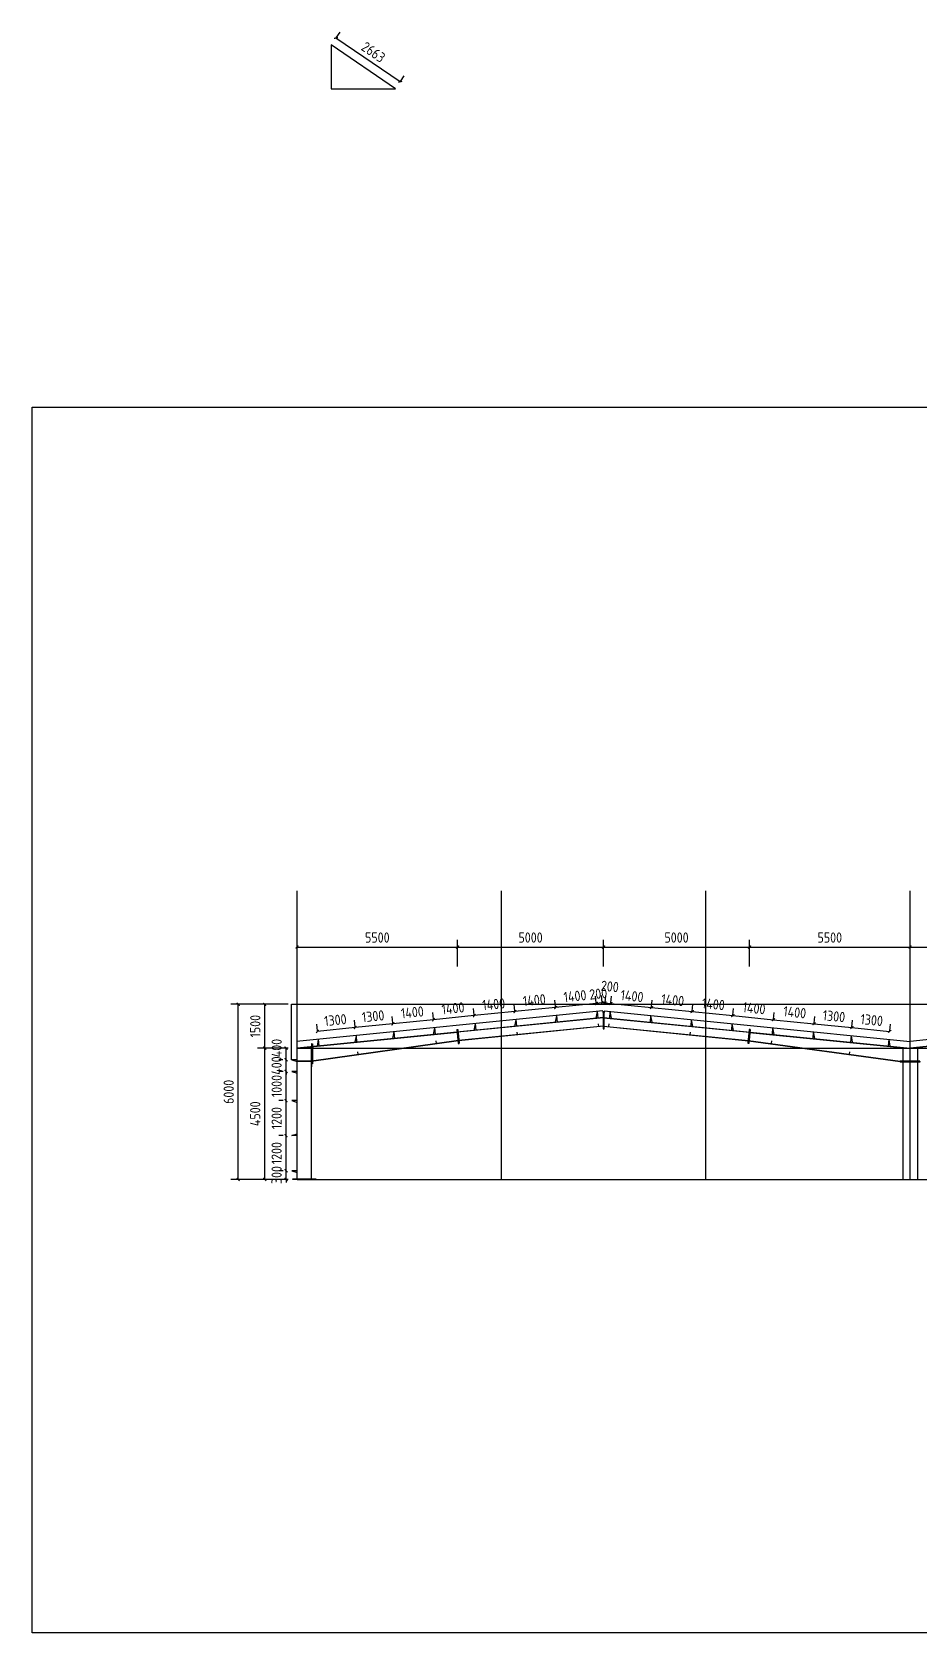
# Model space of a CAD drawing. Extents: x 546599 to 892799, y 113408 to 245228.
# Drawn here: x 546599 to 577018, y 126428 to 181281 of the extents above; entities that cross this region are included whole.
import ezdxf

# ---------------------------------------------------------------- set-up
doc = ezdxf.new("R2010")
doc.units = 0
doc.header["$LTSCALE"] = 1000
doc.header["$MEASUREMENT"] = 0
doc.layers.add('DOTE', color=1, linetype='Continuous')
doc.styles.get("Standard").update_dxf_attribs({"font": 'gbenor.shx', "bigfont": 'gbcbig.shx'})
doc.dimstyles.get("Standard").update_dxf_attribs({"dimscale": 100, "dimtxt": 3.5, "dimasz": 1, "dimexe": 2.5, "dimexo": 3, "dimgap": 1.5, "dimtad": 1, "dimdec": 0, "dimzin": 0, "dimdsep": 46, "dimtxsty": 'Standard', "dimblk": 'ARCHTICK', "dimcen": 0.09, "dimadec": 0, "dimazin": 0, "dimtfac": 1, "dimtdec": 0, "dimtix": 1, "dimtmove": 2, "dimatfit": 3, "dimfxl": 1, "dimtolj": 1, "dimtzin": 0, "dimarcsym": 0})

# ---------------------------------------------------------------- blocks, each defined once
blk = doc.blocks.new('_ArchTick')
at = {"color": 0, "linetype": 'ByBlock', "const_width": 0.4}
blk.add_lwpolyline([(-0.5, -0.5), (0.5, 0.5)], dxfattribs=at)
blk = doc.blocks.new('*D389')
at = {"color": 0, "lineweight": -2}
for p, q in [((565927, 148015), (565904, 148245)), ((566126, 148035), (566103, 148265)), ((565929, 147996), (565829, 147987)), ((566128, 148016), (565929, 147996)), ((566128, 148016), (566227, 148026))]:
    blk.add_line(p, q, dxfattribs=at)
at = {"layer": 'Defpoints', "color": 0}
for p in [(565929, 147996), (565957, 147717), (566156, 147737)]:
    blk.add_point(p, dxfattribs=at)
at = {"color": 0, "lineweight": -2, "xscale": 100, "yscale": 100, "zscale": 100}
for p, rotation in [((565929, 147996), 5.710593137526197), ((566128, 148016), 185.7105931375262)]:
    blk.add_blockref('_ArchTick', p, dxfattribs=dict(at, rotation=rotation))
at = {"color": 0, "insert": (565996, 148330), "char_height": 350, "attachment_point": 5, "rotation": 5.7106}
blk.add_mtext('\\A1;200', dxfattribs=at)
blk = doc.blocks.new('*D390')
at = {"color": 0, "lineweight": -2}
for p, q in [((564534, 147876), (564511, 148106)), ((565927, 148015), (565904, 148245)), ((565929, 147996), (564536, 147857))]:
    blk.add_line(p, q, dxfattribs=at)
at = {"layer": 'Defpoints', "color": 0}
for p in [(564536, 147857), (564564, 147577), (565957, 147717)]:
    blk.add_point(p, dxfattribs=at)
at = {"color": 0, "lineweight": -2, "xscale": 100, "yscale": 100, "zscale": 100}
for p, rotation in [((564536, 147857), 185.7105931375262), ((565929, 147996), 5.710593137526212)]:
    blk.add_blockref('_ArchTick', p, dxfattribs=dict(at, rotation=rotation))
at = {"color": 0, "insert": (565200, 148250), "char_height": 350, "attachment_point": 5, "rotation": 5.7106}
blk.add_mtext('\\A1;1400', dxfattribs=at)
blk = doc.blocks.new('*D391')
at = {"color": 0, "lineweight": -2}
for p, q in [((564534, 147876), (564511, 148106)), ((563141, 147737), (563118, 147967)), ((564536, 147857), (563143, 147718))]:
    blk.add_line(p, q, dxfattribs=at)
at = {"layer": 'Defpoints', "color": 0}
for p in [(563143, 147718), (564564, 147577), (563171, 147438)]:
    blk.add_point(p, dxfattribs=at)
at = {"color": 0, "lineweight": -2, "xscale": 100, "yscale": 100, "zscale": 100}
for p, rotation in [((563143, 147718), 185.7105931375262), ((564536, 147857), 5.710593137526212)]:
    blk.add_blockref('_ArchTick', p, dxfattribs=dict(at, rotation=rotation))
at = {"color": 0, "insert": (563807, 148111), "char_height": 350, "attachment_point": 5, "rotation": 5.7106}
blk.add_mtext('\\A1;1400', dxfattribs=at)
blk = doc.blocks.new('*D392')
at = {"color": 0, "lineweight": -2}
for p, q in [((561748, 147597), (561725, 147827)), ((563143, 147718), (561750, 147579)), ((563141, 147737), (563118, 147967))]:
    blk.add_line(p, q, dxfattribs=at)
at = {"layer": 'Defpoints', "color": 0}
for p in [(561750, 147579), (561778, 147299), (563171, 147438)]:
    blk.add_point(p, dxfattribs=at)
at = {"color": 0, "lineweight": -2, "xscale": 100, "yscale": 100, "zscale": 100}
for p, rotation in [((561750, 147579), 185.7105931375262), ((563143, 147718), 5.710593137526212)]:
    blk.add_blockref('_ArchTick', p, dxfattribs=dict(at, rotation=rotation))
at = {"color": 0, "insert": (562414, 147972), "char_height": 350, "attachment_point": 5, "rotation": 5.7106}
blk.add_mtext('\\A1;1400', dxfattribs=at)
blk = doc.blocks.new('*D393')
at = {"color": 0, "lineweight": -2}
for p, q in [((560355, 147458), (560332, 147688)), ((561750, 147579), (560357, 147439)), ((561748, 147597), (561725, 147827))]:
    blk.add_line(p, q, dxfattribs=at)
at = {"layer": 'Defpoints', "color": 0}
for p in [(560357, 147439), (560384, 147160), (561778, 147299)]:
    blk.add_point(p, dxfattribs=at)
at = {"color": 0, "lineweight": -2, "xscale": 100, "yscale": 100, "zscale": 100}
for p, rotation in [((561750, 147579), 5.710593137526212), ((560357, 147439), 185.7105931375262)]:
    blk.add_blockref('_ArchTick', p, dxfattribs=dict(at, rotation=rotation))
at = {"color": 0, "insert": (561021, 147832), "char_height": 350, "attachment_point": 5, "rotation": 5.7106}
blk.add_mtext('\\A1;1400', dxfattribs=at)
blk = doc.blocks.new('*D394')
at = {"color": 0, "lineweight": -2}
for p, q in [((560355, 147458), (560332, 147688)), ((558962, 147319), (558939, 147549)), ((560357, 147439), (558963, 147300))]:
    blk.add_line(p, q, dxfattribs=at)
at = {"layer": 'Defpoints', "color": 0}
for p in [(558963, 147300), (558991, 147020), (560384, 147160)]:
    blk.add_point(p, dxfattribs=at)
at = {"color": 0, "lineweight": -2, "xscale": 100, "yscale": 100, "zscale": 100}
for p, rotation in [((558963, 147300), 185.7105931375262), ((560357, 147439), 5.710593137526212)]:
    blk.add_blockref('_ArchTick', p, dxfattribs=dict(at, rotation=rotation))
at = {"color": 0, "insert": (559628, 147693), "char_height": 350, "attachment_point": 5, "rotation": 5.7106}
blk.add_mtext('\\A1;1400', dxfattribs=at)
blk = doc.blocks.new('*D395')
at = {"color": 0, "lineweight": -2}
for p, q in [((557668, 147189), (557645, 147419)), ((558963, 147300), (557670, 147171)), ((558962, 147319), (558939, 147549))]:
    blk.add_line(p, q, dxfattribs=at)
at = {"layer": 'Defpoints', "color": 0}
for p in [(557670, 147171), (558991, 147020), (557698, 146891)]:
    blk.add_point(p, dxfattribs=at)
at = {"color": 0, "lineweight": -2, "xscale": 100, "yscale": 100, "zscale": 100}
for p, rotation in [((557670, 147171), 185.7105931375262), ((558963, 147300), 5.710593137526212)]:
    blk.add_blockref('_ArchTick', p, dxfattribs=dict(at, rotation=rotation))
at = {"color": 0, "insert": (558284, 147559), "char_height": 350, "attachment_point": 5, "rotation": 5.7106}
blk.add_mtext('\\A1;1300', dxfattribs=at)
blk = doc.blocks.new('*D396')
at = {"color": 0, "lineweight": -2}
for p, q in [((556374, 147060), (556351, 147290)), ((557670, 147171), (556376, 147041)), ((557668, 147189), (557645, 147419))]:
    blk.add_line(p, q, dxfattribs=at)
at = {"layer": 'Defpoints', "color": 0}
for p in [(556376, 147041), (556404, 146762), (557698, 146891)]:
    blk.add_point(p, dxfattribs=at)
at = {"color": 0, "lineweight": -2, "xscale": 100, "yscale": 100, "zscale": 100}
for p, rotation in [((556376, 147041), 185.7105931375262), ((557670, 147171), 5.710593137526212)]:
    blk.add_blockref('_ArchTick', p, dxfattribs=dict(at, rotation=rotation))
at = {"color": 0, "insert": (556991, 147429), "char_height": 350, "attachment_point": 5, "rotation": 5.7106}
blk.add_mtext('\\A1;1300', dxfattribs=at)
blk = doc.blocks.new('*D397')
at = {"color": 0, "lineweight": -2}
for p, q in [((566229, 148035), (566252, 148265)), ((566428, 148015), (566451, 148245)), ((566227, 148016), (566128, 148026)), ((566227, 148016), (566426, 147996)), ((566426, 147996), (566526, 147987))]:
    blk.add_line(p, q, dxfattribs=at)
at = {"layer": 'Defpoints', "color": 0}
for p in [(566199, 147737), (566398, 147717), (566426, 147996)]:
    blk.add_point(p, dxfattribs=at)
at = {"color": 0, "lineweight": -2, "xscale": 100, "yscale": 100, "zscale": 100}
for p, rotation in [((566227, 148016), 354.2894068623211), ((566426, 147996), 174.2894068623211)]:
    blk.add_blockref('_ArchTick', p, dxfattribs=dict(at, rotation=rotation))
at = {"color": 0, "insert": (566394, 148579), "char_height": 350, "attachment_point": 5, "rotation": 354.2894}
blk.add_mtext('\\A1;200', dxfattribs=at)
blk = doc.blocks.new('*D398')
at = {"color": 0, "lineweight": -2}
for p, q in [((566428, 148015), (566451, 148245)), ((567821, 147876), (567844, 148106)), ((566426, 147996), (567820, 147857))]:
    blk.add_line(p, q, dxfattribs=at)
at = {"layer": 'Defpoints', "color": 0}
for p in [(566398, 147717), (567792, 147577), (567820, 147857)]:
    blk.add_point(p, dxfattribs=at)
at = {"color": 0, "lineweight": -2, "xscale": 100, "yscale": 100, "zscale": 100}
for p, rotation in [((566426, 147996), 174.2894068619855), ((567820, 147857), 354.2894068619855)]:
    blk.add_blockref('_ArchTick', p, dxfattribs=dict(at, rotation=rotation))
at = {"color": 0, "insert": (567155, 148250), "char_height": 350, "attachment_point": 5, "rotation": 354.2894}
blk.add_mtext('\\A1;1400', dxfattribs=at)
blk = doc.blocks.new('*D399')
at = {"color": 0, "lineweight": -2}
for p, q in [((567821, 147876), (567844, 148106)), ((567820, 147857), (569213, 147718)), ((569214, 147737), (569237, 147967))]:
    blk.add_line(p, q, dxfattribs=at)
at = {"layer": 'Defpoints', "color": 0}
for p in [(567792, 147577), (569213, 147718), (569185, 147438)]:
    blk.add_point(p, dxfattribs=at)
at = {"color": 0, "lineweight": -2, "xscale": 100, "yscale": 100, "zscale": 100}
for p, rotation in [((567820, 147857), 174.2894068619855), ((569213, 147718), 354.2894068619855)]:
    blk.add_blockref('_ArchTick', p, dxfattribs=dict(at, rotation=rotation))
at = {"color": 0, "insert": (568548, 148111), "char_height": 350, "attachment_point": 5, "rotation": 354.2894}
blk.add_mtext('\\A1;1400', dxfattribs=at)
blk = doc.blocks.new('*D400')
at = {"color": 0, "lineweight": -2}
for p, q in [((569213, 147718), (570606, 147579)), ((569214, 147737), (569237, 147967)), ((570607, 147597), (570630, 147827))]:
    blk.add_line(p, q, dxfattribs=at)
at = {"layer": 'Defpoints', "color": 0}
for p in [(570606, 147579), (569185, 147438), (570578, 147299)]:
    blk.add_point(p, dxfattribs=at)
at = {"color": 0, "lineweight": -2, "xscale": 100, "yscale": 100, "zscale": 100}
for p, rotation in [((569213, 147718), 174.2894068619855), ((570606, 147579), 354.2894068619855)]:
    blk.add_blockref('_ArchTick', p, dxfattribs=dict(at, rotation=rotation))
at = {"color": 0, "insert": (569941, 147972), "char_height": 350, "attachment_point": 5, "rotation": 354.2894}
blk.add_mtext('\\A1;1400', dxfattribs=at)
blk = doc.blocks.new('*D401')
at = {"color": 0, "lineweight": -2}
for p, q in [((570606, 147579), (571999, 147439)), ((570607, 147597), (570630, 147827)), ((572001, 147458), (572024, 147688))]:
    blk.add_line(p, q, dxfattribs=at)
at = {"layer": 'Defpoints', "color": 0}
for p in [(570578, 147299), (571971, 147160), (571999, 147439)]:
    blk.add_point(p, dxfattribs=at)
at = {"color": 0, "lineweight": -2, "xscale": 100, "yscale": 100, "zscale": 100}
for p, rotation in [((570606, 147579), 174.2894068619855), ((571999, 147439), 354.2894068619855)]:
    blk.add_blockref('_ArchTick', p, dxfattribs=dict(at, rotation=rotation))
at = {"color": 0, "insert": (571334, 147832), "char_height": 350, "attachment_point": 5, "rotation": 354.2894}
blk.add_mtext('\\A1;1400', dxfattribs=at)
blk = doc.blocks.new('*D402')
at = {"color": 0, "lineweight": -2}
for p, q in [((572001, 147458), (572024, 147688)), ((571999, 147439), (573392, 147300)), ((573394, 147319), (573417, 147549))]:
    blk.add_line(p, q, dxfattribs=at)
at = {"layer": 'Defpoints', "color": 0}
for p in [(571971, 147160), (573364, 147020), (573392, 147300)]:
    blk.add_point(p, dxfattribs=at)
at = {"color": 0, "lineweight": -2, "xscale": 100, "yscale": 100, "zscale": 100}
for p, rotation in [((571999, 147439), 174.2894068619855), ((573392, 147300), 354.2894068619855)]:
    blk.add_blockref('_ArchTick', p, dxfattribs=dict(at, rotation=rotation))
at = {"color": 0, "insert": (572728, 147693), "char_height": 350, "attachment_point": 5, "rotation": 354.2894}
blk.add_mtext('\\A1;1400', dxfattribs=at)
blk = doc.blocks.new('*D403')
at = {"color": 0, "lineweight": -2}
for p, q in [((573392, 147300), (574685, 147171)), ((573394, 147319), (573417, 147549)), ((574687, 147189), (574710, 147419))]:
    blk.add_line(p, q, dxfattribs=at)
at = {"layer": 'Defpoints', "color": 0}
for p in [(573364, 147020), (574685, 147171), (574657, 146891)]:
    blk.add_point(p, dxfattribs=at)
at = {"color": 0, "lineweight": -2, "xscale": 100, "yscale": 100, "zscale": 100}
for p, rotation in [((573392, 147300), 174.2894068619855), ((574685, 147171), 354.2894068619855)]:
    blk.add_blockref('_ArchTick', p, dxfattribs=dict(at, rotation=rotation))
at = {"color": 0, "insert": (574071, 147559), "char_height": 350, "attachment_point": 5, "rotation": 354.2894}
blk.add_mtext('\\A1;1300', dxfattribs=at)
blk = doc.blocks.new('*D404')
at = {"color": 0, "lineweight": -2}
for p, q in [((574685, 147171), (575979, 147041)), ((574687, 147189), (574710, 147419)), ((575981, 147060), (576004, 147290))]:
    blk.add_line(p, q, dxfattribs=at)
at = {"layer": 'Defpoints', "color": 0}
for p in [(575979, 147041), (574657, 146891), (575951, 146762)]:
    blk.add_point(p, dxfattribs=at)
at = {"color": 0, "lineweight": -2, "xscale": 100, "yscale": 100, "zscale": 100}
for p, rotation in [((574685, 147171), 174.2894068619855), ((575979, 147041), 354.2894068619855)]:
    blk.add_blockref('_ArchTick', p, dxfattribs=dict(at, rotation=rotation))
at = {"color": 0, "insert": (575364, 147429), "char_height": 350, "attachment_point": 5, "rotation": 354.2894}
blk.add_mtext('\\A1;1300', dxfattribs=at)
blk = doc.blocks.new('*D423')
at = {"color": 0, "lineweight": -2}
for p, q in [((555378, 146468), (554321, 146468)), ((554571, 141968), (554571, 146468)), ((555378, 141968), (554321, 141968))]:
    blk.add_line(p, q, dxfattribs=at)
at = {"layer": 'Defpoints', "color": 0}
for p in [(554571, 146468), (555678, 146468), (555678, 141968)]:
    blk.add_point(p, dxfattribs=at)
at = {"color": 0, "lineweight": -2, "xscale": 100, "yscale": 100, "zscale": 100}
for p, rotation in [((554571, 146468), 90), ((554571, 141968), 270)]:
    blk.add_blockref('_ArchTick', p, dxfattribs=dict(at, rotation=rotation))
at = {"color": 0, "insert": (554246, 144218), "char_height": 350, "attachment_point": 5, "rotation": 90}
blk.add_mtext('\\A1;4500', dxfattribs=at)
blk = doc.blocks.new('*D424')
at = {"color": 0, "lineweight": -2}
for p, q in [((555378, 147968), (554321, 147968)), ((554571, 146468), (554571, 147968)), ((555378, 146468), (554321, 146468))]:
    blk.add_line(p, q, dxfattribs=at)
at = {"layer": 'Defpoints', "color": 0}
for p in [(554571, 147968), (555678, 147968), (555678, 146468)]:
    blk.add_point(p, dxfattribs=at)
at = {"color": 0, "lineweight": -2, "xscale": 100, "yscale": 100, "zscale": 100}
for p, rotation in [((554571, 147968), 90), ((554571, 146468), 270)]:
    blk.add_blockref('_ArchTick', p, dxfattribs=dict(at, rotation=rotation))
at = {"color": 0, "insert": (554246, 147218), "char_height": 350, "attachment_point": 5, "rotation": 90}
blk.add_mtext('\\A1;1500', dxfattribs=at)
blk = doc.blocks.new('*D426')
at = {"color": 0, "lineweight": -2}
for p, q in [((555678, 149318), (555678, 150181)), ((555678, 149931), (561178, 149931)), ((561178, 149318), (561178, 150181))]:
    blk.add_line(p, q, dxfattribs=at)
at = {"layer": 'Defpoints', "color": 0}
for p in [(561178, 149931), (555678, 149018), (561178, 149018)]:
    blk.add_point(p, dxfattribs=at)
at = {"color": 0, "lineweight": -2, "xscale": 100, "yscale": 100, "zscale": 100, "rotation": 180}
blk.add_blockref('_ArchTick', (555678, 149931), dxfattribs=at)
at = {"color": 0, "lineweight": -2, "xscale": 100, "yscale": 100, "zscale": 100}
blk.add_blockref('_ArchTick', (561178, 149931), dxfattribs=at)
at = {"color": 0, "insert": (558428, 150256), "char_height": 350, "attachment_point": 5}
blk.add_mtext('\\A1;5500', dxfattribs=at)
blk = doc.blocks.new('*D427')
at = {"color": 0, "lineweight": -2}
for p, q in [((561178, 149268), (561178, 150181)), ((561178, 149931), (566178, 149931)), ((566178, 149908), (566178, 150181))]:
    blk.add_line(p, q, dxfattribs=at)
at = {"layer": 'Defpoints', "color": 0}
for p in [(566178, 149931), (566178, 149608), (561178, 148968)]:
    blk.add_point(p, dxfattribs=at)
at = {"color": 0, "lineweight": -2, "xscale": 100, "yscale": 100, "zscale": 100, "rotation": 180}
blk.add_blockref('_ArchTick', (561178, 149931), dxfattribs=at)
at = {"color": 0, "lineweight": -2, "xscale": 100, "yscale": 100, "zscale": 100}
blk.add_blockref('_ArchTick', (566178, 149931), dxfattribs=at)
at = {"color": 0, "insert": (563678, 150256), "char_height": 350, "attachment_point": 5}
blk.add_mtext('\\A1;5000', dxfattribs=at)
blk = doc.blocks.new('*D428')
at = {"color": 0, "lineweight": -2}
for p, q in [((566178, 149268), (566178, 150181)), ((566178, 149931), (571178, 149931)), ((571178, 149268), (571178, 150181))]:
    blk.add_line(p, q, dxfattribs=at)
at = {"layer": 'Defpoints', "color": 0}
for p in [(571178, 149931), (566178, 148968), (571178, 148968)]:
    blk.add_point(p, dxfattribs=at)
at = {"color": 0, "lineweight": -2, "xscale": 100, "yscale": 100, "zscale": 100, "rotation": 180}
blk.add_blockref('_ArchTick', (566178, 149931), dxfattribs=at)
at = {"color": 0, "lineweight": -2, "xscale": 100, "yscale": 100, "zscale": 100}
blk.add_blockref('_ArchTick', (571178, 149931), dxfattribs=at)
at = {"color": 0, "insert": (568678, 150256), "char_height": 350, "attachment_point": 5}
blk.add_mtext('\\A1;5000', dxfattribs=at)
blk = doc.blocks.new('*D429')
at = {"color": 0, "lineweight": -2}
for p, q in [((571178, 149318), (571178, 150181)), ((571178, 149931), (576678, 149931)), ((576678, 149268), (576678, 150181))]:
    blk.add_line(p, q, dxfattribs=at)
at = {"layer": 'Defpoints', "color": 0}
for p in [(576678, 149931), (571178, 149018), (576678, 148968)]:
    blk.add_point(p, dxfattribs=at)
at = {"color": 0, "lineweight": -2, "xscale": 100, "yscale": 100, "zscale": 100, "rotation": 180}
blk.add_blockref('_ArchTick', (571178, 149931), dxfattribs=at)
at = {"color": 0, "lineweight": -2, "xscale": 100, "yscale": 100, "zscale": 100}
blk.add_blockref('_ArchTick', (576678, 149931), dxfattribs=at)
at = {"color": 0, "insert": (573928, 150256), "char_height": 350, "attachment_point": 5}
blk.add_mtext('\\A1;5500', dxfattribs=at)
blk = doc.blocks.new('*D430')
at = {"color": 0, "lineweight": -2}
for p, q in [((576678, 149268), (576678, 150181)), ((576678, 149931), (582178, 149931)), ((582178, 149268), (582178, 150181))]:
    blk.add_line(p, q, dxfattribs=at)
at = {"layer": 'Defpoints', "color": 0}
for p in [(582178, 149931), (576678, 148968), (582178, 148968)]:
    blk.add_point(p, dxfattribs=at)
at = {"color": 0, "lineweight": -2, "xscale": 100, "yscale": 100, "zscale": 100, "rotation": 180}
blk.add_blockref('_ArchTick', (576678, 149931), dxfattribs=at)
at = {"color": 0, "lineweight": -2, "xscale": 100, "yscale": 100, "zscale": 100}
blk.add_blockref('_ArchTick', (582178, 149931), dxfattribs=at)
at = {"color": 0, "insert": (579428, 150256), "char_height": 350, "attachment_point": 5}
blk.add_mtext('\\A1;5500', dxfattribs=at)
blk = doc.blocks.new('*D434')
at = {"color": 0, "lineweight": -2}
for p, q in [((555198, 143468), (555053, 143468)), ((555303, 142268), (555303, 143468)), ((555198, 142268), (555053, 142268))]:
    blk.add_line(p, q, dxfattribs=at)
at = {"layer": 'Defpoints', "color": 0}
for p in [(555303, 143468), (555498, 143468), (555498, 142268)]:
    blk.add_point(p, dxfattribs=at)
at = {"color": 0, "lineweight": -2, "xscale": 100, "yscale": 100, "zscale": 100}
for p, rotation in [((555303, 143468), 90), ((555303, 142268), 270)]:
    blk.add_blockref('_ArchTick', p, dxfattribs=dict(at, rotation=rotation))
at = {"color": 0, "insert": (554978, 142868), "char_height": 350, "attachment_point": 5, "rotation": 90}
blk.add_mtext('\\A1;1200', dxfattribs=at)
blk = doc.blocks.new('*D435')
at = {"color": 0, "lineweight": -2}
for p, q in [((555198, 144668), (555053, 144668)), ((555303, 143468), (555303, 144668)), ((555198, 143468), (555053, 143468))]:
    blk.add_line(p, q, dxfattribs=at)
at = {"layer": 'Defpoints', "color": 0}
for p in [(555303, 144668), (555498, 144668), (555498, 143468)]:
    blk.add_point(p, dxfattribs=at)
at = {"color": 0, "lineweight": -2, "xscale": 100, "yscale": 100, "zscale": 100}
for p, rotation in [((555303, 144668), 90), ((555303, 143468), 270)]:
    blk.add_blockref('_ArchTick', p, dxfattribs=dict(at, rotation=rotation))
at = {"color": 0, "insert": (554978, 144068), "char_height": 350, "attachment_point": 5, "rotation": 90}
blk.add_mtext('\\A1;1200', dxfattribs=at)
blk = doc.blocks.new('*D436')
at = {"color": 0, "lineweight": -2}
for p, q in [((555198, 145668), (555053, 145668)), ((555303, 144668), (555303, 145668)), ((555198, 144668), (555053, 144668))]:
    blk.add_line(p, q, dxfattribs=at)
at = {"layer": 'Defpoints', "color": 0}
for p in [(555303, 145668), (555498, 145668), (555498, 144668)]:
    blk.add_point(p, dxfattribs=at)
at = {"color": 0, "lineweight": -2, "xscale": 100, "yscale": 100, "zscale": 100}
for p, rotation in [((555303, 145668), 90), ((555303, 144668), 270)]:
    blk.add_blockref('_ArchTick', p, dxfattribs=dict(at, rotation=rotation))
at = {"color": 0, "insert": (554978, 145168), "char_height": 350, "attachment_point": 5, "rotation": 90}
blk.add_mtext('\\A1;1000', dxfattribs=at)
blk = doc.blocks.new('*D437')
at = {"color": 0, "lineweight": -2}
for p, q in [((555188, 146068), (555053, 146068)), ((555303, 146068), (555303, 146168)), ((555303, 145668), (555303, 146068)), ((555198, 145668), (555053, 145668)), ((555303, 145668), (555303, 145568))]:
    blk.add_line(p, q, dxfattribs=at)
at = {"layer": 'Defpoints', "color": 0}
for p in [(555303, 146068), (555488, 146068), (555498, 145668)]:
    blk.add_point(p, dxfattribs=at)
at = {"color": 0, "lineweight": -2, "xscale": 100, "yscale": 100, "zscale": 100}
for p, rotation in [((555303, 146068), 270), ((555303, 145668), 90)]:
    blk.add_blockref('_ArchTick', p, dxfattribs=dict(at, rotation=rotation))
at = {"color": 0, "insert": (554978, 145868), "char_height": 350, "attachment_point": 5, "rotation": 90}
blk.add_mtext('\\A1;400', dxfattribs=at)
blk = doc.blocks.new('*D438')
at = {"color": 0, "lineweight": -2}
for p, q in [((555378, 146468), (555053, 146468)), ((555303, 146068), (555303, 146468)), ((555188, 146068), (555053, 146068))]:
    blk.add_line(p, q, dxfattribs=at)
at = {"layer": 'Defpoints', "color": 0}
for p in [(555303, 146468), (555678, 146468), (555488, 146068)]:
    blk.add_point(p, dxfattribs=at)
at = {"color": 0, "lineweight": -2, "xscale": 100, "yscale": 100, "zscale": 100}
for p, rotation in [((555303, 146468), 90), ((555303, 146068), 270)]:
    blk.add_blockref('_ArchTick', p, dxfattribs=dict(at, rotation=rotation))
at = {"color": 0, "insert": (554978, 146468), "char_height": 350, "attachment_point": 5, "rotation": 90}
blk.add_mtext('\\A1;400', dxfattribs=at)
blk = doc.blocks.new('*D444')
at = {"color": 0, "lineweight": -2}
for p, q in [((555378, 147968), (553412, 147968)), ((553662, 141968), (553662, 147968)), ((555378, 141968), (553412, 141968))]:
    blk.add_line(p, q, dxfattribs=at)
at = {"layer": 'Defpoints', "color": 0}
for p in [(553662, 147968), (555678, 147968), (555678, 141968)]:
    blk.add_point(p, dxfattribs=at)
at = {"color": 0, "lineweight": -2, "xscale": 100, "yscale": 100, "zscale": 100}
for p, rotation in [((553662, 147968), 90), ((553662, 141968), 270)]:
    blk.add_blockref('_ArchTick', p, dxfattribs=dict(at, rotation=rotation))
at = {"color": 0, "insert": (553337, 144968), "char_height": 350, "attachment_point": 5, "rotation": 90}
blk.add_mtext('\\A1;6000', dxfattribs=at)
blk = doc.blocks.new('*D450')
at = {"color": 0, "lineweight": -2}
for p, q in [((555198, 142268), (555053, 142268)), ((555303, 142268), (555303, 142368)), ((555303, 141968), (555303, 142268)), ((555238, 141968), (555053, 141968)), ((555303, 141968), (555303, 141868))]:
    blk.add_line(p, q, dxfattribs=at)
at = {"layer": 'Defpoints', "color": 0}
for p in [(555303, 142268), (555498, 142268), (555538, 141968)]:
    blk.add_point(p, dxfattribs=at)
at = {"color": 0, "lineweight": -2, "xscale": 100, "yscale": 100, "zscale": 100}
for p, rotation in [((555303, 142268), 270), ((555303, 141968), 90)]:
    blk.add_blockref('_ArchTick', p, dxfattribs=dict(at, rotation=rotation))
at = {"color": 0, "insert": (554978, 142118), "char_height": 350, "attachment_point": 5, "rotation": 90}
blk.add_mtext('\\A1;300', dxfattribs=at)
blk = doc.blocks.new('*D452')
at = {"color": 0, "lineweight": -2}
for p, q in [((559211, 179575), (557011, 181075)), ((557019, 181086), (557152, 181281)), ((559219, 179586), (559352, 179781))]:
    blk.add_line(p, q, dxfattribs=at)
at = {"layer": 'Defpoints', "color": 0}
for p in [(557011, 181075), (556850, 180838), (559050, 179338)]:
    blk.add_point(p, dxfattribs=at)
at = {"color": 0, "lineweight": -2, "xscale": 100, "yscale": 100, "zscale": 100}
for p, rotation in [((557011, 181075), 145.7131230227911), ((559211, 179575), 325.713123022791)]:
    blk.add_blockref('_ArchTick', p, dxfattribs=dict(at, rotation=rotation))
at = {"color": 0, "insert": (558294, 180593), "char_height": 350, "attachment_point": 5, "rotation": 325.7131}
blk.add_mtext('\\A1;2663', dxfattribs=at)

msp = doc.modelspace()

# ---------------------------------------------------------------- linework, layer by layer
for p, q in [((556849.7, 180837.9), (556849.7, 179337.9)), ((559049.7, 179337.9), (556849.7, 180837.9)), ((556849.7, 179337.9), (559049.7, 179337.9)), ((555487.6, 146067.8), (555487.6, 147967.8)), ((555487.6, 147967.8), (555667.6, 147967.8)), ((566154.7, 147746.6), (555654.7, 146696.6)), ((555667.6, 147967.8), (555667.6, 146067.8)), ((555677.6, 147967.8), (597677.6, 147967.8)), ((564563.6, 147577.5), (564525.8, 147352.6)), ((564563.6, 147577.5), (564585.5, 147358.6)), ((565956.7, 147716.8), (565918.9, 147491.9)), ((565956.7, 147716.8), (565978.6, 147497.9)), ((566155.7, 147736.7), (566177.6, 147517.8)), ((566177.6, 147607.8), (566159.6, 147607.8)), ((566159.6, 147607.8), (566159.6, 147127.8)), ((566199.5, 147736.7), (566177.6, 147517.8)), ((566195.6, 147607.8), (566177.6, 147607.8)), ((566177.6, 147607.8), (566177.6, 147127.8)), ((566195.6, 147127.8), (566195.6, 147607.8)), ((566200.5, 147746.6), (576677.6, 146698.9)), ((566398.5, 147716.8), (566376.6, 147497.9)), ((566398.5, 147716.8), (566436.3, 147491.9)), ((567791.5, 147577.5), (567769.7, 147358.6)), ((567791.5, 147577.5), (567829.4, 147352.6)), ((587154.7, 147746.6), (576677.6, 146698.9)), ((566177.6, 147517.8), (555677.6, 146467.8)), ((561178.6, 147007.8), (555687.6, 146458.7)), ((558991.4, 147020.3), (558953.6, 146795.4)), ((558991.4, 147020.3), (559013.3, 146801.3)), ((560384.5, 147159.6), (560346.7, 146934.7)), ((560384.5, 147159.6), (560406.4, 146940.6)), ((561150.7, 147105.5), (561186.5, 147109.1)), ((561150.7, 147105.5), (561198.6, 146627.2)), ((561168.6, 147107.3), (561216.4, 146629.7)), ((566178.4, 147509.8), (561177.6, 147009.7)), ((561186.5, 147109.1), (561234.3, 146631.5)), ((566177.6, 147224.3), (561206.6, 146727.2)), ((566177.6, 147216.3), (561207.4, 146719.3)), ((561777.5, 147298.9), (561739.7, 147074)), ((561777.5, 147298.9), (561799.4, 147080)), ((563170.6, 147438.2), (563132.8, 147213.3)), ((563170.6, 147438.2), (563192.5, 147219.3)), ((563212.6, 147018.3), (563221.5, 146928.7)), ((565998.7, 147296.9), (566007.6, 147207.3)), ((566159.6, 147127.8), (566195.6, 147127.8)), ((566176.8, 147509.8), (571177.6, 147009.7)), ((566177.6, 147517.8), (576677.6, 146467.8)), ((566177.6, 147224.3), (571148.5, 146727.2)), ((566177.6, 147216.3), (571147.7, 146719.3)), ((566356.5, 147296.9), (566347.5, 147207.3)), ((569142.6, 147018.3), (569133.6, 146928.7)), ((569184.6, 147438.2), (569162.7, 147219.3)), ((569184.6, 147438.2), (569222.4, 147213.3)), ((570577.6, 147298.9), (570555.8, 147080)), ((570577.6, 147298.9), (570615.5, 147074)), ((571168.6, 147109.1), (571120.9, 146631.5)), ((571186.5, 147107.3), (571138.8, 146629.7)), ((571204.5, 147105.5), (571156.6, 146627.2)), ((571204.5, 147105.5), (571168.6, 147109.1)), ((571176.6, 147007.8), (576676.6, 146457.8)), ((571970.7, 147159.6), (571948.8, 146940.6)), ((571970.7, 147159.6), (572008.5, 146934.7)), ((573363.8, 147020.3), (573341.9, 146801.3)), ((573363.8, 147020.3), (573401.6, 146795.4)), ((587177.6, 147517.8), (576677.6, 146467.8)), ((582178.6, 147007.8), (576678.6, 146457.8)), ((555677.6, 141987.8), (555677.6, 146467.8)), ((555677.6, 146467.8), (597677.6, 146467.8)), ((555687.6, 141987.8), (555687.6, 146468.8)), ((561206.1, 146729.2), (556167.6, 146022.8)), ((561207.4, 146719.3), (556167.6, 146012.7)), ((556187.6, 146608.8), (556167.6, 146608.8)), ((556167.6, 146608.8), (556167.6, 145828.8)), ((556167.6, 141987.8), (556167.6, 146516.8)), ((556187.6, 145828.8), (556187.6, 146608.8)), ((556187.6, 146608.8), (556207.6, 146608.8)), ((556207.6, 146608.8), (556207.6, 145928.8)), ((556404.3, 146761.5), (556366.5, 146536.7)), ((556404.3, 146761.5), (556426.2, 146542.6)), ((557697.9, 146890.9), (557660.1, 146666)), ((557697.9, 146890.9), (557719.8, 146672)), ((560429.3, 146711.1), (560438.3, 146621.5)), ((561198.6, 146627.2), (561234.4, 146630.8)), ((571156.6, 146627.2), (571120.8, 146630.8)), ((571147.7, 146719.3), (576337.6, 146011.6)), ((571149.1, 146729.2), (576337.6, 146021.7)), ((571925.9, 146711.1), (571916.9, 146621.5)), ((574658.3, 146900.8), (574635.4, 146672)), ((574657.3, 146890.9), (574695.1, 146666)), ((575950.8, 146761.5), (575929, 146542.6)), ((575950.8, 146761.5), (575988.7, 146536.7)), ((576427.6, 146482.7), (576427.6, 141967.8)), ((576927.6, 146467.8), (576927.6, 141967.8)), ((555677.6, 146067.8), (555487.6, 146067.8)), ((555497.6, 146067.8), (555677.6, 146007.8)), ((555677.6, 146067.8), (555497.6, 146067.8)), ((556167.6, 146022.7), (555687.6, 146022.7)), ((556167.6, 146012.7), (555687.6, 146012.7)), ((556207.6, 145928.8), (556187.6, 145928.8)), ((557753.4, 146336), (557762.3, 146246.4)), ((574601.8, 146336), (574592.8, 146246.4)), ((576677.6, 146021.7), (576337.6, 146021.7)), ((576337.6, 146003.7), (576337.6, 146021.7)), ((576677.6, 146003.7), (576337.6, 146003.7)), ((576337.6, 146003.7), (576337.6, 145985.7)), ((576677.6, 145985.7), (576337.6, 145985.7)), ((577017.6, 146021.7), (576677.6, 146021.7)), ((577017.6, 146003.7), (576677.6, 146003.7)), ((577017.6, 145985.7), (576677.6, 145985.7)), ((577017.6, 146003.7), (577017.6, 146021.7)), ((577017.6, 146003.7), (577017.6, 145985.7)), ((555677.6, 145667.8), (555497.6, 145667.8)), ((555497.6, 145667.8), (555677.6, 145607.8)), ((556167.6, 145828.8), (556187.6, 145828.8)), ((556177.6, 141987.8), (556177.6, 145828.8)), ((555677.6, 144667.8), (555497.6, 144667.8)), ((555497.6, 144667.8), (555677.6, 144607.8)), ((555497.6, 143467.8), (555677.6, 143527.8)), ((555677.6, 143467.8), (555497.6, 143467.8)), ((555677.6, 142267.8), (555497.6, 142267.8)), ((555497.6, 142267.8), (555677.6, 142207.8)), ((555537.6, 141967.8), (555537.6, 141987.8)), ((555537.6, 141987.8), (556177.6, 141987.8)), ((555677.6, 141967.8), (555537.6, 141967.8)), ((555677.6, 141967.8), (597677.6, 141967.8)), ((556177.6, 141987.8), (556317.6, 141987.8)), ((556317.6, 141987.8), (556317.6, 141967.8))]:
    msp.add_line(p, q)
msp.add_lwpolyline([(546599.4, 168428.1), (605999.4, 168428.1), (605999.4, 126428.1), (546599.4, 126428.1)], close=True)
at = {"layer": 'DOTE'}
for p, q in [((555677.6, 141967.8), (555677.6, 151856.7)), ((562677.6, 141967.8), (562677.6, 151856.7)), ((569677.6, 141967.8), (569677.6, 151856.7)), ((576677.6, 141967.8), (576677.6, 151856.7))]:
    msp.add_line(p, q, dxfattribs=at)

# ---------------------------------------------------------------- dimensions: what is measured, and where the dimension line sits
for p1, p2, distance, picture, middle in [((559049.7, 179337.9), (556849.7, 180837.9), -286.4, '*D452', (558294.1, 180593.1)), ((566155.7, 147736.7), (565956.7, 147716.8), -281.1, '*D389', (565995.9, 148329.8))]:
    dim = msp.add_aligned_dim(p1=p1, p2=p2, distance=distance, dimstyle='Standard')
    dim.commit()
    dim.dimension.update_dxf_attribs({"geometry": picture, "text_midpoint": middle})
for base, p1, p2, picture, middle in [((561177.6, 149930.5), (555677.6, 149017.8), (561177.6, 149017.8), '*D426', (558427.6, 150255.5)), ((566177.6, 149930.5), (561177.6, 148967.8), (566177.6, 149607.8), '*D427', (563677.6, 150255.5)), ((571177.6, 149930.5), (566177.6, 148967.8), (571177.6, 148967.8), '*D428', (568677.6, 150255.5)), ((576677.6, 149930.5), (571177.6, 149017.8), (576677.6, 148967.8), '*D429', (573927.6, 150255.5)), ((582177.6, 149930.5), (576677.6, 148967.8), (582177.6, 148967.8), '*D430', (579427.6, 150255.5))]:
    dim = msp.add_linear_dim(base=base, p1=p1, p2=p2, dimstyle='Standard')
    dim.commit()
    dim.dimension.update_dxf_attribs({"geometry": picture, "text_midpoint": middle})
for base, p1, p2, angle, picture, middle, dimtype in [((566426.5, 147996.5), (566199.5, 147736.7), (566398.5, 147716.8), 354.28941, '*D397', (566394.1, 148579.2), 161), ((555303.2, 146467.8), (555487.6, 146067.8), (555677.6, 146467.8), 90, '*D438', (554978.2, 146467.8), 160)]:
    dim = msp.add_linear_dim(base=base, p1=p1, p2=p2, angle=angle, dimstyle='Standard')
    dim.commit()
    dim.dimension.update_dxf_attribs({"geometry": picture, "text_midpoint": middle, "dimtype": dimtype})
for base, p1, p2, angle, picture, middle in [((560356.5, 147439.2), (561777.5, 147298.9), (560384.5, 147159.6), 5.71059, '*D393', (561020.7, 147832.3)), ((561749.6, 147578.5), (563170.6, 147438.2), (561777.5, 147298.9), 5.71059, '*D392', (562413.8, 147971.6)), ((563142.6, 147717.8), (564563.6, 147577.5), (563170.6, 147438.2), 5.71059, '*D391', (563806.8, 148110.9)), ((564535.7, 147857.1), (565956.7, 147716.8), (564563.6, 147577.5), 5.71059, '*D390', (565199.9, 148250.2)), ((567819.5, 147857.1), (566398.5, 147716.8), (567791.5, 147577.5), 174.28941, '*D398', (567155.3, 148250.2)), ((569212.6, 147717.8), (567791.5, 147577.5), (569184.6, 147438.2), 174.28941, '*D399', (568548.4, 148110.9)), ((570605.6, 147578.5), (569184.6, 147438.2), (570577.6, 147298.9), 174.28941, '*D400', (569941.4, 147971.6)), ((571998.7, 147439.2), (570577.6, 147298.9), (571970.7, 147159.6), 174.28941, '*D401', (571334.5, 147832.3)), ((553662.4, 147967.8), (555677.6, 141967.8), (555677.6, 147967.8), 90, '*D444', (553337.4, 144967.8)), ((554571.2, 147967.8), (555677.6, 146467.8), (555677.6, 147967.8), 90, '*D424', (554246.2, 147217.8)), ((556376.4, 147041.2), (557697.9, 146890.9), (556404.3, 146761.5), 5.71059, '*D396', (556990.8, 147429.3)), ((557669.9, 147170.6), (558991.4, 147020.3), (557697.9, 146890.9), 5.71059, '*D395', (558284.4, 147558.6)), ((558963.5, 147299.9), (560384.5, 147159.6), (558991.4, 147020.3), 5.71059, '*D394', (559627.7, 147693)), ((573391.7, 147299.9), (571970.7, 147159.6), (573363.8, 147020.3), 174.28941, '*D402', (572727.5, 147693)), ((574685.3, 147170.6), (573363.8, 147020.3), (574657.3, 146890.9), 174.28941, '*D403', (574070.8, 147558.6)), ((575978.8, 147041.2), (574657.3, 146890.9), (575950.8, 146761.5), 174.28941, '*D404', (575364.4, 147429.3)), ((554571.2, 146467.8), (555677.6, 141967.8), (555677.6, 146467.8), 90, '*D423', (554246.2, 144217.8)), ((555303.2, 146067.8), (555497.6, 145667.8), (555487.6, 146067.8), 90, '*D437', (554978.2, 145867.8)), ((555303.2, 145667.8), (555497.6, 144667.8), (555497.6, 145667.8), 90, '*D436', (554978.2, 145167.8)), ((555303.2, 144667.8), (555497.6, 143467.8), (555497.6, 144667.8), 90, '*D435', (554978.2, 144067.8)), ((555303.2, 143467.8), (555497.6, 142267.8), (555497.6, 143467.8), 90, '*D434', (554978.2, 142867.8)), ((555303.2, 142267.8), (555537.6, 141967.8), (555497.6, 142267.8), 90, '*D450', (554978.2, 142117.8))]:
    dim = msp.add_linear_dim(base=base, p1=p1, p2=p2, angle=angle, dimstyle='Standard')
    dim.commit()
    dim.dimension.update_dxf_attribs({"geometry": picture, "text_midpoint": middle})

doc.saveas('drawing.dxf')
